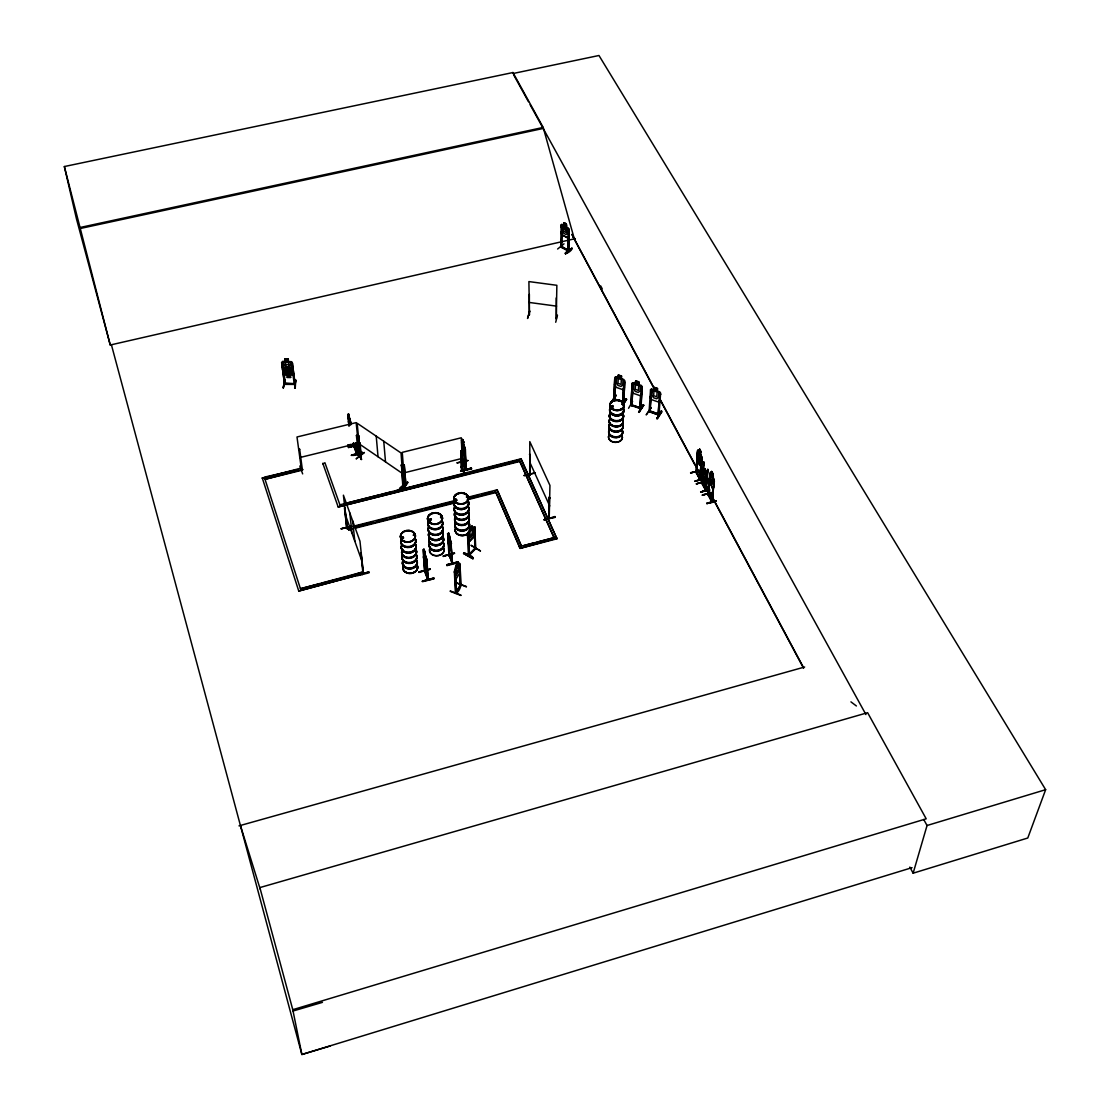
<?xml version="1.0" encoding="UTF-8"?>
<svg xmlns="http://www.w3.org/2000/svg" width="1110" height="1110" viewBox="0 0 1110 1110"><rect width="100%" height="100%" fill="white"/><g stroke="black" fill="none" stroke-linecap="round" stroke-linejoin="round"><path stroke-width="1.5" d="M534.923 472.693L524.197 475.746M534.951 473.124L524.017 475.427M654.206 388.292L571.9 234.321L574.314 238.844L543.192 127.442L512.945 72.538L64.352 166.542L76.465 218.85L110.251 345.016L575.355 238.608M554.903 516.511L555.111 517.385L543.969 519.799L554.931 516.608M455.863 591.796L455.835 593.448L455.072 572.455L454.947 573.37M529.775 473.72L529.817 475.441L529.789 441.6L549.95 485.431L549.214 518.328L549.075 497.322L549.811 497.974L549.075 497.322M549.464 497.224L549.062 518.273M556.207 297.952L556.374 318.861L555.888 318.043M556.263 318.875L556.859 285.298L528.901 281.579L529.456 314.893M564.019 243.825L557.608 249.028M557.47 315.087L555.721 322.247M556.221 537.129L519.286 546.717M562.062 224.525L561.119 224.941L562.021 224.428L561.188 224.886L560.689 246.975L561.16 246.059L568.778 251.068L569.097 230.464L568.375 230.075M561.951 231.782L561.466 247.433L562.035 226.634L561.091 226.426L561.813 226.815M467.393 499.139L495.837 491.938L520.007 548.395L556.97 538.78L521.103 458.791L339.771 504.856M563.769 222.888C567.807 221.972 565.92 230.589 566.433 224.248L563.838 222.819L563.811 225.58L562.492 225.719L562.423 230.492L563.686 233.239L566.1 234.571L567.432 233.239L566.35 224.289M563.922 222.957L563.727 225.441M571.872 248.127C572.635 252.47 556.29 257.839 571.928 248.196M568.695 250.985L567.668 250.804L568.154 230.256M568.098 250.652L568.251 236.929M561.951 224.484L568.972 229.146L568.556 251.249L567.779 250.097M615.994 376.845L614.801 377.372L613.816 399.433L614.718 378.829L615.786 378.898L614.676 399.711M613.761 399.322L614.829 399.392L613.858 398.31M614.621 399.656L615.467 385.725M611.457 402.708L616.036 395.215L611.319 402.611M622.1 404.442L623.112 404.068L621.933 403.901M622.155 403.971L623.085 403.957M618.312 377.65L618.437 375.083M621.364 378.801L621.655 376.11L618.325 374.972L618.256 377.733L616.563 378.01L616.341 382.77L617.895 385.364L620.976 386.446L622.738 384.976L622.974 380.231L621.531 378.677M622.987 401.404L622.696 402.541L623.501 388.514M612.262 406.981L611.263 406.621L611.874 405.913M611.305 406.746L611.915 406.066M623.862 381.687L622.654 402.472M614.787 399.156L622.724 401.626L623.556 402.819M623.654 402.777L624.805 380.73L623.681 379.412L615.939 376.748M623.542 402.75L622.641 402.43L623.709 402.5L624.777 382.006L623.695 381.937M628.565 408.272L632.575 401.362M632.159 383.269L630.91 405.414L632.159 383.269L633.31 382.825M632.686 391.705L631.867 405.649L630.785 404.526L631.895 405.122M633.075 384.879L631.715 405.636M635.794 381.077L635.6 383.713L633.879 383.991L633.602 388.75L635.156 391.358L638.264 392.427L640.054 390.984L640.331 386.225L638.722 384.795C641.275 381.382 633.449 379.051 635.544 383.519M639.041 382.104L638.888 384.671M643.148 404.664L643.689 405.289L638.625 412.226L643.217 404.734M640.789 394.508L639.846 408.535L641.205 387.681L642.121 388L640.956 408.535M640.997 391.095L641.205 387.681M651.251 407.495L646.2 414.89L651.181 407.786M658.161 414.141C664.058 416.319 645.978 408.494 649.086 411.768L650.557 389.638L651.695 389.083L659.534 391.788L660.603 393.19L658.938 415.126L649.086 411.366M651.473 391.233L649.794 412.018L650.238 411.241L658.119 413.988M650.044 412.018L651.015 398.06M657.411 388.528L657.175 391.164L658.799 392.607L658.466 397.352L656.648 398.809L653.512 397.727L651.986 395.104L652.305 390.359L654.04 390.082L654.262 387.445L657.356 388.611M657.356 391.039L657.536 388.486L654.165 387.321L653.984 389.874M661.38 411.019C647.782 434.135 670.828 395.104 656.898 418.637L661.907 411.602L657.467 418.817M659.506 394.314L660.589 394.383L659.506 394.314L658.105 414.876M659.16 400.89L658.188 414.557L659.09 414.835M403.846 485.556L401.501 464.812L402.763 485.458C404.22 483.585 402.944 486.277 403.721 484.834M402.944 485.042L402.958 484.293L403.485 485.902M698.176 471.167L690.628 472.666M701.409 464.743C698.565 469.294 695.29 452.464 697.913 449.98L695.762 471.972L700.021 479.839L702.158 457.861L700.743 454.392L700.854 461.288L699.938 461.982L698.093 456.168L699.675 449.162L700.993 451.839L700.688 454.379M698.135 452.2L697.746 451.479L696.553 472.471M696.164 472.596L696.164 470.959M696.567 472.583L697.677 460.608M703.92 481.906L696.331 483.863L703.893 481.74M699.466 451.881L699.716 449.328M701.978 458.541L699.98 479.756L702.2 457.903L698.343 449.938L699.314 451.742M701.811 482.572L702.047 481.768L702.311 483.349L703.92 462.148L701.464 482.545M702.255 476.01L702.921 469.336M703.92 462.148L701.798 483.28M704.697 468.628L704.448 471.153L703.435 469.28M711.524 492.771L702.408 494.866M705.752 489.677L701.992 482.919L705.766 489.912M712.107 500.596C712.634 504.37 707.042 490.231 707.972 493.992M709.928 475.302L708.457 494.671M708.527 494.019L707.583 494.158L711.899 502.108M703.532 470.682L704.323 471.181L704.656 468.448L706.099 471.126L706.307 475.857L705.821 480.533L704.905 481.199L703.06 475.371M705.877 489.94L707.833 469.391L706.126 490.495L701.575 481.893M702.089 475.968L702.283 479.27L705.752 485.5L707.028 477.189L703.435 469.155M701.492 482.725L705.752 490.592L707.833 469.391M716.005 500.749L706.765 503.538L714.646 501.914M709.789 481.129L708.041 494.88L709.734 473.706M361.347 455.71L360.625 455.225M708.457 494.741L708.513 493.853M711.732 471.459L710.081 478.424L711.94 484.321L712.884 483.655L713.397 478.937L713.203 474.164L711.621 471.486L713.203 474.164M695.734 471.792L696.372 471.098L700.341 479.659L700.188 478.257M707.681 493.326L712.315 502.095L714.049 480.921L712.023 501.318M466.394 497.016L467.365 496.781M466.616 496.989L467.282 497.183L466.616 496.794M456.848 500.097L455.031 500.665L455.377 499.264M456.446 500.263L456.363 499.472M455.53 515.762L455.572 516.636M441.017 516.747L441.53 517.524M441.392 516.927L440.642 517.746M440.601 517.302L441.294 517.066L440.587 517.107M429.986 519.438L430.18 520.548L428.918 520.715M430.791 520.354L430.333 519.577M454.753 578.476L455.488 579.975L459.582 573.384L459.665 563.505M459.693 573.426L460.137 570.096M428.932 519.646L429.057 520.493M292.79 375L293.817 374.028L292.79 375L284.521 374.916L283.161 373.931L284.521 374.916M295.246 388.125L295.704 380.008L294.733 388.056M413.322 534.964L414.266 534.784L413.364 535.298M414.363 535.242L413.752 534.534M288.628 361.499L292.305 362.526L295.191 384.421C293.47 385.42 293.873 382.548 295.135 383.408M294.122 383.755L293.997 384.407M295.704 380.008L294.677 388.153M286.824 374.944L285.048 373.917L284.41 369.214L285.922 367.216L285.284 362.484L288.614 362.512L289.252 367.257L285.922 367.216L289.252 367.243L291.292 369.283L291.916 373.987L290.251 374.805L290.709 377.483L287.157 377.456L286.935 374.778M282.523 369.214L283.966 371.739L292.305 371.836L293.096 369.241M293.207 369.339L292.305 371.836M284.604 383.214L295.024 383.741M284.451 384.337L285.672 384.032M295.121 384.476L292.207 362.471L290.945 361.527M291.458 363.705L292.443 363.719L291.458 363.705L294.275 384.102M401.917 537.185L402.181 538.447M403.041 538.308L402.847 537.185L403.693 537.878M283.966 371.739L292.318 371.739M284.424 380.3L283.286 388.028L284.465 380.244M284.937 379.884L283.3 387.987M284.326 383.56L285.353 383.255M401.459 537.684L401.959 538.738M401.709 537.559L402.153 538.183M295.08 384.421L284.535 384.365L281.787 363.608L282.772 363.622L285.52 384.31M282.606 361.513L285.187 361.541L284.701 358.905L288.281 358.946L288.503 361.666L290.404 362.54L291.028 367.271L289.516 369.283L290.14 373.973L286.824 373.931L286.186 369.228L284.146 367.202L283.494 362.457L285.173 361.638M282.772 363.622L281.746 363.872M426.476 566.322L426.698 564.893M450.271 591.352L460.9 595.487M450.299 590.95L460.927 595.071M529.401 474.553L530.178 475.233M529.442 474.636L529.914 473.873M451.27 548.77L451.048 550.366L451.312 548.881M464.812 456.307L465.09 454.753C464.702 461.649 460.22 439.491 462.301 450.299M474.719 533.424L474.095 536.56L468.67 542.263L474.164 536.588L474.9 533.424M462.842 470.959L461.899 440.143L464.993 448.038L465.825 469.918L464.702 448.773L465.395 449.397L466.2 469.821L462.37 461.247M463.189 462.579L462.357 462.024L465.742 469.821M452.2 562.77L452.131 563.658L451.076 542.068M448.815 535.714L447.677 533.577L448.981 555.999L448.69 540.764M423.382 549.755L426.434 558.274L427.822 579.836L427.974 578.185M425.172 571.386L428.169 579.004L427.877 578.13M424.436 571.026L425.199 571.9L424.187 556.776M424.395 570.512L424.631 571.123M469.544 554.389L469.572 555.111L468.392 534.756L468.781 555.805L469.433 554.445M362.956 572.066L362.984 573.87L363.22 572.94M362.901 573.759L363.137 572.219M463.536 553.432C463.508 552.072 475.024 556.443 472.915 558.802L463.536 553.446L472.943 558.718M463.897 552.641L473.248 558.344M347.347 528.485L346.473 527.222L347.347 528.679L344.808 507.659L346.57 528.041L346.958 528.776L344.405 507.769M356.754 452.547L356.587 453.366M355.616 443.847L356.574 454.059L356.962 453.088M354.298 446.151L353.563 445.596L354.451 446.955M529.817 311.008L527.541 318.473L529.567 311.369M529.373 294.344L529.303 315.198L528.873 314.088M512.945 72.538L512.945 73.537L598.97 55.5L1045.648 789.682L1027.777 838.008L913.128 873.195L927.044 825.507L923.742 819.513M359.46 454.795C356.407 454.809 360.264 457.334 359.432 455.142M457.944 565.503L457.778 562.77L455.974 565.573C450.188 585.081 461.843 555.402 458.014 565.323M299.686 449.3L298.687 449.536L299.686 449.3L302.406 469.974C299.866 469.35 303.266 470.82 302.364 469.169M456.002 593.295C460.539 591.089 461.455 582.459 460.622 585.4M460.817 585.761L460.886 584.831M459.096 563.505L460.331 585.567M461.163 584.443L455.461 593.309L454.379 571.692M455.516 593.115L456.377 592.587M455.461 592.462L460.262 585.247M282.217 367.243L283.106 364.649L291.5 364.732L292.915 367.354M282.342 367.257L283.203 364.732M456.154 568.056L455.28 570.29L456.432 592.726M299.839 465.992L302.655 473.901M612.664 405.58A7.062 5.106 2.5 0 0 611.319 406.454L611.374 406.232M612.984 407.051L612.623 406.135A7.173 5.175 2.5 0 0 611.208 407.037L611.527 407.412M472.222 528.402C471.625 521.534 469.572 532.536 467.504 533.91L467.768 540.625L468.767 542.332M402.93 480.977L406.232 488.997L405.663 489.579L403.013 480.921L406.177 489.024M402.93 481.296L405.58 488.053M568.75 235.93L567.834 238.081L568.778 236.055M700.674 466.339L701.478 464.604M705.613 485.389L706.501 483.946M455.086 499.5L455.794 499.5A7.479 5.647 -2.4 0 0 455.766 507.228A7.479 5.647 -2.4 0 0 465.825 507.742A7.479 5.647 -2.4 0 0 467.601 500.18M440.837 516.747L440.878 517.538M712.675 488.705C707.833 477.231 706.321 473.11 712.675 488.705L713.522 486.999M712.8 488.664L713.563 487.096M428.71 519.73L428.682 520.659A7.437 5.675 -3.4 0 1 429.861 519.341L430.208 519.383M356.463 458.735L364.358 452.464L356.144 458.818M401.889 537.698L402.541 538.503L403.332 537.809M401.792 537.406L401.834 538.128M460.941 450.91L461.927 450.66L460.817 450.632L461.691 471.306L461.496 470.265L462.579 469.988M462.634 471.07L461.302 437.784L402.264 452.353L404.845 485.556L405.913 485.209L404.304 464.951L403.194 464.923L404.97 485.542M469.918 530.594L468.767 532.647L468.947 537.323L470.196 538.1L472.374 535.852L473.484 532.647L473.318 527.958L472.111 528.332M404.706 485.209L405.802 484.931M404.539 484.501L405.747 484.196L404.706 484.82M262.279 478.313L300.935 468.156L301.476 469.71L264.929 479.34L301.559 470.335L296.994 436.979L356.157 422.632L359.501 455.877L358.53 455.697M359.501 455.877L358.488 456.141L359.557 455.128M623.057 389.652L624.333 387.515M624.444 387.556L623.14 389.763L615.384 387.071L614.538 384.115M474.816 548.992L474.567 526.653L474.789 548.271L475.496 547.535M475.718 547.896L468.448 555.624L467.587 533.868L468.309 532.162M468.975 555.68L475.788 548.562L474.761 528.193L474.733 549.075M469.142 554.154L468.42 554.889L469.572 555.111M640.331 395.646L641.705 393.634M302.461 469.905C301.282 471.139 300.616 468.337 302.406 468.822M658.771 402.139L650.918 399.42L650.113 396.464L651.015 399.364M660.103 400.016L658.702 402.028M639.679 408.383L640.9 408.425L630.952 404.997L641.011 407.8M650.557 390.914L651.32 391.483M639.873 408.494L640.04 407.425M638.625 412.226L643.675 405.247M639.18 412.379L643.647 405.219M650.515 389.707L651.736 389.194M466.38 586.926L455.738 582.459M640.401 395.757L632.603 393.051L631.715 390.179M633.269 382.728L641.053 385.42L642.177 386.724L640.692 408.744L639.915 407.758M642.121 388L641.039 387.931M623.321 402.958L626.026 398.698L626.553 399.309L622.918 404.997M626.082 398.754L623.265 403.374L626.553 399.295M622.876 404.928L626.512 399.239M632.603 393.051L631.881 390.123M632.159 384.56L632.922 385.114M460.275 585.775L459.942 564.893L461.191 585.053M460.317 565.032L459.457 565.656M456.265 568.112L456.154 565.601L457.889 562.825M615.953 395.507L610.944 402.486M611.402 402.306L615.967 395.229M475.788 548.562L475.829 547.716M706.293 489.801L706.182 490.384M548.867 516.844L549.214 518.328C548.687 515.401 549.95 519.078 548.826 516.969M451.812 562.881L451.701 562.27M427.406 578.255L427.766 579.115M449.536 555.888L447.732 535.048M424.45 571.234L425.144 570.984M465.465 469.211L466.228 468.989L463.134 462.246M463.078 461.954L465.798 469.183M461.621 441.711L462.773 462.87L462.648 450.813M363.303 572.913L363.428 573.717L359.973 541.222L343.406 495.171L347.139 527.902M363.386 573.634L360.972 552.849L362.956 573.773M346.625 528.027L347.333 527.833L346.57 527.208M347.277 527.819L347.347 528.554M612.692 406.87L611.665 407.12M353.632 445.637L356.629 454.018M284.465 384.032L295.094 384.115M456.488 499.861L454.795 500.194M456.751 500.291L456.03 500.541M428.64 519.785L429.417 519.341M430.5 520.756L430.167 519.355M480.38 551.018L470.987 545.274L480.477 550.865M469.211 554.279L474.719 548.548M468.337 532.217L474.664 526.709M475.094 528.374L474.123 528.86M455.808 582.736L466.408 586.496M282.675 361.513L281.579 362.415L284.646 384.337M711.524 500.541L711.968 501.234M707.556 493.964L710.483 472.291M407.634 482.156C389.305 494.38 407.606 487.096 407.675 482.212M399.808 489.01L407.689 482.489L399.85 488.941M568.57 250.499L561.799 246.711M565.462 253.774L571.928 248.474L565.573 253.774M402.264 465.326L401.223 465.048M561.577 246.892L561.133 246.087M448.704 555.069L448.967 555.874M360.611 455.905C362.554 456.571 359.376 455.114 360.986 456.682L358.419 435.841L359.154 436.327M561.008 231.782L561.743 234.765L567.904 238.026L561.91 234.64L561.16 231.754M568.001 227.786L568.972 229.146M475.427 547.605L475.052 548.742M475.302 549.159L475.524 548.257M302.42 469.197L301.531 469.391M402 537.573L403.027 537.531M430.069 520.437L430.139 519.508M403.305 538.405L401.431 537.906M430.444 520.632L428.738 520.548M349.248 417.18L347.707 414.71L349.026 426.351M348.956 419.858L350.718 423.937M301.407 469.031L301.49 469.724M414.113 535.492L414.224 534.576M612.581 407.231L611.332 407.176M659.049 415.154L649.114 411.727M640.803 408.785L630.938 405.372M613.955 398.337L614.968 398.698M613.927 399.087L623.737 401.764M912.045 867.645L301.878 1054.5L111.375 344.655L110.223 344.919L64.352 166.542M927.044 825.507L1045.648 789.682M330.156 1046.022L301.878 1054.5L292.776 1009.698L926.198 818.819L867.618 712.689L259.865 887.584L260.156 888.985L240.412 825.465M293.04 1011.016L322.441 1002.358M238.997 825.868L804.653 666.999M560.911 246.753L568.778 250.236L568.112 249.903M357.462 574.966L368.867 571.997M357.517 575.382L368.839 571.9M369.061 572.802L357.642 575.715M543.969 519.799L554.958 516.996M706.834 503.177L716.019 500.818M715.992 501.11L706.834 503.607M433.705 577.977L422.313 581.265L433.899 578.782L422.494 581.709M350.76 526.348L341.048 528.776L349.705 527.042M350.774 526.598L341.159 528.804M362.276 573.995L298.756 591.047L362.276 573.995L361.666 572.288L300.435 588.73L318.667 584.027M427.627 579.684L426.434 558.274M426.587 558.802L427.96 578.92M423.895 559.676C421.939 548.742 426.379 571.345 426.739 565.004M448.717 555.264L449.134 554.265L452.061 563.713L450.951 542.11L448.648 533.022L450.382 540.681L450.133 545.898L448.398 539.821M454.476 553.127L443.084 555.999L454.489 553.432M454.503 553.155L443.279 556.485M708.319 489.635L700.66 492.007L710.012 490.01M708.305 489.982L700.66 492.007L708.333 490.093M702.366 495.157L711.593 492.521L702.408 495.31M451.937 562.881L451.742 562.187M430.125 569.014L418.775 571.969L430.264 569.361M446.692 564.754L458 561.882L446.706 564.768L446.914 565.656L458.194 562.701M430.278 569.097L418.956 572.455M524.1 545.468L533.73 542.97M536.949 542.138L554.611 537.545M520.007 548.395L556.97 538.156M699.466 470.321L690.628 473.096M690.6 472.957L698.162 471.001M708.236 470.127L707.458 469.488M705.849 473.651L707.195 477.217M447.885 540.32L451.173 550.324L448.385 543.65L447.677 533.577M711.343 474.025L710.358 472.194L714.299 480.311L711.829 502.164M424.825 570.928L423.964 549.089L425.713 556.804L425.574 561.993L423.84 555.846M450.993 542.166L447.552 533.619M699.577 479.131L700.507 478.979L699.508 478.979L701.603 458.638L702.38 459.276M451.548 543.47L450.827 542.79L452.519 563.561L449.092 554.972M702.533 478.812L694.902 481.157L702.699 479.575M423.548 550.962L424.811 572.011M702.519 479.159L694.971 481.227M712.814 476.731L714.132 480.283M425.088 551.989L423.84 549.117M703.962 481.49L696.331 483.863M425.255 554.487L424.769 551.934M714.451 481.671L713.674 481.019M321.969 583.166L348.484 576.326M351.787 575.466L361.666 572.288M425.976 556.374L426.309 558.316M404.748 484.404L405.913 485.209L404.193 464.66M460.636 470.876L471.375 468.073L471.583 468.933L460.636 471.25L471.389 468.101M529.678 475.288L529.803 454.198L530.192 475.344M530.136 454.92L529.428 454.295M697.149 456.807L697.385 460.109L700.785 466.311M704.323 462.884L703.546 462.246M465.395 449.397L464.702 448.773M403.318 465.201L404.304 464.951M457.029 462.842L467.948 460.581M467.907 460.442L457.181 462.87M353.036 526.32L455.031 500.513M468.406 497.127L497.266 489.815L521.45 546.162L497.946 491.994M354.77 526.529L373.154 521.866M376.498 521.02L386.53 518.481M389.874 517.635L394.882 516.372M398.226 515.526L408.258 512.986M411.602 512.14L421.633 509.601M424.963 508.755L453.379 501.553M468.42 497.752L478.452 495.213M481.796 494.366L491.827 491.827M351.953 528.388L348.665 529.858L352.009 529.012M355.297 527.541L454.018 502.525M355.353 528.166L454.046 503.163M467.421 499.764L495.851 492.562M700.993 451.839L699.675 449.162M361.166 459.471L358.086 451.756M358.044 451.34L361.693 459.443M462.579 439.38L463.716 441.988L462.579 439.38L462.26 446.387L463.966 452.145L463.716 441.988M463.702 444.555L464.993 448.038L465.798 469.835M347.791 445.152L350.857 444.388M347.818 445.429L350.899 444.666M355.519 443.625L347.818 445.485L357.184 443.598M347.971 445.859L357.17 443.528M348.443 447.427L359.21 444.749M348.484 447.594L359.182 444.472L348.429 447.15M362.207 452.297L351.44 455.072C350.843 456.043 363.761 454.767 362.235 452.367M351.454 455.405L362.262 452.644L351.468 455.35M346.473 503.177L378.302 495.199M381.646 494.366L391.705 491.841M395.049 491.008L405.108 488.483M408.452 487.651L467.102 472.957M470.446 472.111L517.357 460.359M521.103 458.791L519.036 459.942L554.07 537.684L519.73 460.858L338.175 507.006L519.73 461.483M356.421 435.467L357.517 435.495L356.421 435.467L358.447 455.808M403.79 472.929L462.121 458.416M350.76 422.286L348.443 413.752L350.122 424.45L349.206 422.077M348.041 414.571L350.316 420.537M299.755 457.556L358.197 443.265M322.871 463.897L324.911 462.745L340.271 505.841M297.688 469.599L264.319 477.161L301.004 590.464M461.496 440.365L462.717 442.085M350.122 420.995L349.4 418.872L350.607 423.964M80.711 227.356L543.192 127.442M80.933 228.355L543.192 128.455M429.848 520.437L429.154 520.326M405.663 484.876L404.956 485.5M456.071 499.167L455.197 499.292L455.475 500.249M455.919 500.249A7.368 5.578 -2.4 0 0 455.863 507.797A7.368 5.578 -2.4 0 0 465.784 508.297A7.354 5.564 -2.4 0 0 467.532 500.846A7.368 5.578 -2.4 0 1 465.784 508.297A7.354 5.564 -2.4 0 1 455.877 507.783A7.354 5.564 -2.4 0 1 455.933 500.249L455.433 500.305M359.349 454.836L359.376 455.544M302.53 469.308L302.6 469.835M611.749 406.246L612.651 406.69M285.45 383.63L284.479 383.588M403.041 485.112L402.125 472.971M403.457 485.847L401.043 452.977L357.17 423.243L360.348 456.127L361.152 456.668M359.335 442.155L361.166 455.988M469.114 554.875L468.392 534.756M287.282 377.289L290.584 377.317M284.826 359.085L288.17 359.113M282.661 361.61L290.889 361.693M285.589 383.519L294.872 383.713M459.11 563.38L459.845 563.436M464.604 474.733L461.08 466.422L465.048 474.622M361.194 459.512L358.114 451.34M455.988 499.333L455.78 499.333A7.368 5.578 -2.4 0 0 455.821 506.84A7.368 5.578 -2.4 0 0 465.756 507.339A7.368 5.578 -2.4 0 0 467.504 499.888M403.083 537.129L402.708 537.24A7.604 5.841 -4.5 0 0 401.626 538.544M354.048 446.206L357.045 454.004L355.991 443.75M528.915 302.406L556.568 306.138M452.131 561.951L452.561 563.644L452.561 562.714M474.594 526.82L472.291 528.235L472.208 525.71M622.932 402.181L623.806 402.541M360.681 455.891L361.388 456.363M356.518 453.269L355.713 443.043M449.092 554.334L452.145 562.159M362.831 573.038L362.554 572.177M427.725 579.725L424.478 571.123M618.381 375.166L621.489 376.235M635.752 381.146L638.874 382.228M614.718 378.829L615.634 379.134M632.048 404.886L639.846 407.717M613.719 399.392L613.691 398.546L614.843 398.615M561.091 226.162L568.875 230.422M561.063 227.37L568.861 231.615M568.473 251.207L560.827 247.058M467.768 540.625L468.822 542.179M463.869 552.988L473.304 558.399M455.502 574.938L456.501 575.521L458.985 569.541L457.722 562.95M403.513 485.833L402.694 485.389M359.21 443.875L402.583 473.568M850.94 701.867L856.393 705.974M430.278 519.882L429.834 519.646A7.548 5.758 -3.4 0 0 428.654 520.867M349.109 425.352L348.443 413.752M349.817 421.55L349.747 424.187M456.404 591.783L456.432 592.504M699.952 478.951L696.261 472.152L699.966 478.327M705.696 490.648L705.96 489.08M641.053 385.42L642.121 386.807M659.423 391.941L660.492 393.176M449.231 555.139L448.648 533.022M513.763 75.022L528.471 101.731M530.108 104.701L865.939 714.562M699.799 450.23L700.577 452.672L699.716 451.076M704.586 468.656L705.932 471.153M704.781 469.53L705.558 471.972L704.697 470.363M600.649 285.867L602.286 288.919M659.923 398.962L803.404 667.36M573.121 237.041L654.026 388.431M659.756 399.142L694.902 464.896M696.539 467.948L701.437 477.133M702.436 479.215L705.724 485.361M706.335 486.305L803.598 668.275M909.853 867.076L913.128 873.195M708.471 494.255L711.871 500.652M454.698 578.324L455.53 579.822M529.803 462.232L549.727 505.98M521.117 459.429L556.97 538.78M462.745 441.281L463.425 442.848L463.397 442.002M462.204 450.313L464.84 456.46M520.007 547.771L495.171 490.981L497.266 489.815M463.12 461.927L462.801 461.163L462.898 462.037M464.535 473.332L461.136 466.45M457.972 561.827L458.194 562.714M424.145 551.032L424.825 552.78M433.885 578.74L433.677 577.88M424.866 571.026L428.21 579.725L426.892 559.606M348.72 417.346L349.636 419.719M358.544 442.474L358.724 443.223M347.957 416.167L349.47 424.908M350.427 422.244L349.761 419.858M349.914 422.397L350.802 424.783M360.972 552.849L361.263 553.64L360.57 552.946M345.682 515.637L362.082 561.563M348.665 529.858L348.082 528.221M322.802 463.272L338.175 507.006M361.735 572.899L362.346 574.619M301.559 470.335L300.935 468.156M262.182 477.688L298.756 591.047M614.635 384.143L615.467 387.015M458.028 562.243L446.733 565.129M259.865 887.584L292.776 1009.698M348.72 420.801L349.414 424.089M350.011 424.589L349.4 421.495L350.191 424.741M285.561 383.297L285.631 384.31M352.633 520.812L354.825 541.208M349.789 512.903L352.009 533.327M350.482 421.398L350.621 423.964M348.346 416.083L349.359 424.936M355.339 443.14L356.282 453.421M354.007 443.598L354.381 447.066M353.743 442.89L354.007 447.163L353.368 442.987M360.07 442.654L361.236 456.723M358.696 435.619L359.016 438.894M376.221 436.161L378.038 456.765M383.755 441.267L385.503 461.871M401.501 464.812L401.751 468.073M423.063 549.603L424.617 571.858M455.072 572.455L456.057 593.309M457.778 562.77L457.889 565.281M460.817 450.632L461.649 471.278M469.821 528.082L469.932 530.649M623.445 408.785A7.173 5.175 2.5 0 1 616.466 415.639A7.173 5.175 2.5 0 1 610.209 408.161M623.459 408.48A7.187 5.175 2.5 0 1 616.48 415.334A7.187 5.175 2.5 0 1 610.222 407.856M611.221 406.732A7.187 5.175 2.5 0 1 612.595 405.844M611.305 406.454A7.09 5.106 2.5 0 1 612.664 405.566M623.459 416.181A7.062 5.106 2.6 0 1 615.259 421.536A7.062 5.106 2.6 0 1 610.028 414.252M621.933 418.484A7.048 5.12 2.6 0 1 621.225 425.033A7.048 5.12 2.6 0 1 612.193 425.463A7.048 5.12 2.6 0 1 609.792 419.067M622.807 419.441A7.048 5.12 2.6 0 1 615.953 426.212A7.048 5.12 2.6 0 1 609.806 418.831M623.154 414.516A7.159 5.175 2.6 0 1 616.189 421.356A7.159 5.175 2.6 0 1 609.945 413.891M623.168 414.224A7.159 5.175 2.6 0 1 616.203 421.065A7.159 5.175 2.6 0 1 609.959 413.586M623.085 413.905A7.062 5.106 2.6 0 1 616.23 420.662A7.062 5.106 2.6 0 1 610.07 413.295M621.919 418.678A7.048 5.12 2.6 0 1 621.212 425.227A7.048 5.12 2.6 0 1 612.193 425.657A7.048 5.12 2.6 0 1 609.792 419.261M622.197 430.999A6.993 5.106 2.6 0 1 616.314 437.742A6.993 5.106 2.6 0 1 608.766 431.637M609.307 430.375A6.993 5.106 2.6 0 1 610.278 429.265M622.308 430.652A7.09 5.175 2.6 0 1 616.341 437.493A7.09 5.175 2.6 0 1 608.682 431.29M609.237 430.014A7.09 5.175 2.6 0 1 610.222 428.904M622.321 430.361A7.09 5.175 2.6 0 1 616.355 437.201A7.09 5.175 2.6 0 1 608.696 431.013M609.237 429.737A7.09 5.175 2.6 0 1 610.222 428.613M622.252 430.056A6.993 5.106 2.6 0 1 619.241 436.188A6.993 5.106 2.6 0 1 610.375 434.898A6.993 5.106 2.6 0 1 610.32 428.335M621.961 435.675A6.993 5.106 2.7 0 1 615.176 442.432A6.993 5.106 2.7 0 1 609.085 435.051M621.975 435.495A6.993 5.106 2.7 0 1 615.176 442.252A6.993 5.106 2.7 0 1 609.099 434.87M622.488 425.366A7.021 5.106 2.6 0 1 615.675 432.123A7.021 5.106 2.6 0 1 609.556 424.755M621.725 423.812A7.118 5.175 2.6 0 1 621.003 430.43A7.118 5.175 2.6 0 1 611.901 430.874A7.118 5.175 2.6 0 1 609.487 424.395M621.739 423.521A7.118 5.175 2.6 0 1 621.031 430.139A7.118 5.175 2.6 0 1 611.915 430.583A7.118 5.175 2.6 0 1 609.501 424.103M622.543 424.422A7.021 5.106 2.6 0 1 615.717 431.179A7.021 5.106 2.6 0 1 609.598 423.798M623.098 422.799A7.021 5.092 2.6 0 1 614.121 426.642A7.021 5.092 2.6 0 1 609.806 419.538M621.891 418.969A7.021 5.092 2.6 0 1 623.168 421.467M415.806 541.402A7.493 5.758 -4.5 0 1 407.509 547.549A7.493 5.758 -4.5 0 1 401.057 540.625M401.764 539.21A7.493 5.758 -4.5 0 1 402.93 537.962M414.724 538.572A7.493 5.758 -4.5 0 1 415.515 539.932M414.654 537.629A7.506 5.758 -4.5 0 1 409.382 546.509A7.506 5.758 -4.5 0 1 400.974 539.682M401.695 538.253A7.506 5.758 -4.5 0 1 402.847 537.004M414.779 538.197A7.604 5.841 -4.5 0 1 409.451 547.202A7.604 5.841 -4.5 0 1 400.932 540.279M401.654 538.836A7.604 5.841 -4.5 0 1 402.833 537.573M414.765 537.92A7.604 5.841 -4.5 0 1 409.423 546.911A7.604 5.841 -4.5 0 1 400.904 539.987M415.445 548.687A7.465 5.758 -4.6 0 1 414.002 556.082A7.465 5.758 -4.6 0 1 404.401 556.54A7.465 5.758 -4.6 0 1 402.555 549.325A7.437 5.744 -4.6 0 0 404.415 556.401A7.437 5.744 -4.6 0 0 413.974 555.943A7.437 5.744 -4.6 0 0 415.417 548.59M415.903 545.551A7.479 5.758 -4.5 0 1 409.867 553.071A7.479 5.758 -4.5 0 1 401.279 547.757M415.986 545.204A7.576 5.841 -4.5 0 1 408.882 552.919A7.576 5.841 -4.5 0 1 401.376 545.912M415.959 544.913A7.576 5.841 -4.5 0 1 408.855 552.641A7.576 5.841 -4.5 0 1 401.348 545.62M415.834 544.621A7.479 5.758 -4.5 0 1 409.798 552.128A7.479 5.758 -4.5 0 1 401.21 546.814M415.459 548.881A7.465 5.758 -4.6 0 1 414.016 556.277A7.465 5.758 -4.6 0 1 404.415 556.734A7.465 5.758 -4.6 0 1 402.569 549.519M417.013 561.396A7.395 5.744 -4.6 0 1 409.118 568.986A7.395 5.744 -4.6 0 1 403.457 560.661M416.527 564.338A7.368 5.73 -4.6 0 1 415.098 571.678A7.354 5.716 -4.6 0 1 405.649 572.122A7.354 5.716 -4.6 0 1 403.818 564.948A7.368 5.73 -4.6 0 0 405.636 572.136A7.368 5.73 -4.6 0 0 415.098 571.678A7.354 5.716 -4.6 0 0 416.514 564.338A7.395 5.744 -4.6 0 1 415.126 571.817A7.395 5.744 -4.6 0 1 405.636 572.274A7.395 5.744 -4.6 0 1 403.79 565.059M415.473 549.408A7.437 5.744 -4.6 0 1 414.03 556.762A7.437 5.744 -4.6 0 1 404.484 557.234A7.437 5.744 -4.6 0 1 402.639 550.033M415.778 553.599A7.437 5.744 -4.6 0 1 410.575 562.451A7.437 5.744 -4.6 0 1 402.236 555.638M417.096 561.049A7.506 5.827 -4.6 0 1 410.062 568.736A7.506 5.827 -4.6 0 1 402.625 561.743M417.069 560.758A7.506 5.827 -4.6 0 1 410.048 568.459A7.506 5.827 -4.6 0 1 402.611 561.466M416.958 560.467A7.409 5.744 -4.6 0 1 410.02 568.056A7.409 5.744 -4.6 0 1 402.68 561.16M415.848 554.528A7.423 5.744 -4.6 0 1 410.644 563.367A7.423 5.744 -4.6 0 1 402.319 556.568M415.917 554.154A7.534 5.827 -4.6 0 1 410.631 563.131A7.534 5.827 -4.6 0 1 402.195 556.235M415.889 553.876A7.534 5.827 -4.6 0 1 410.603 562.839A7.534 5.827 -4.6 0 1 402.167 555.943M416.541 564.657A7.354 5.716 -4.6 0 1 411.38 573.454A7.354 5.716 -4.6 0 1 403.152 566.683M442.515 521.88A7.548 5.758 -3.4 0 1 435.536 529.484A7.548 5.758 -3.4 0 1 427.974 522.574M428.668 521.159A7.548 5.758 -3.4 0 1 431.346 518.925M442.432 522.227A7.437 5.675 -3.4 0 1 436.507 529.637A7.437 5.675 -3.4 0 1 427.891 524.406M428.779 521.52A7.437 5.675 -3.4 0 1 431.415 519.327M442.377 521.284A7.437 5.675 -3.4 0 1 436.452 528.693A7.437 5.675 -3.4 0 1 427.836 523.462M442.723 527.874A7.409 5.675 -3.4 0 1 434.898 535.367A7.409 5.675 -3.4 0 1 429.126 527.167M442.488 521.589A7.548 5.758 -3.4 0 1 435.508 529.192A7.548 5.758 -3.4 0 1 427.947 522.283M442.182 531.052A7.409 5.675 -3.4 0 1 437.09 539.779A7.409 5.675 -3.4 0 1 428.71 533.064M442.002 526.182A7.52 5.744 -3.4 0 1 440.628 533.549A7.52 5.744 -3.4 0 1 430.971 534.007A7.52 5.744 -3.4 0 1 429.015 526.806M441.988 525.89A7.52 5.744 -3.4 0 1 440.614 533.258A7.52 5.744 -3.4 0 1 430.958 533.716A7.52 5.744 -3.4 0 1 429.001 526.515M442.682 526.931A7.409 5.675 -3.4 0 1 434.842 534.423A7.409 5.675 -3.4 0 1 429.07 526.223M442.196 531.246A7.409 5.675 -3.4 0 1 437.104 539.987A7.409 5.675 -3.4 0 1 428.724 533.272M442.127 530.955A7.34 5.633 -3.4 0 1 437.076 539.613A7.34 5.633 -3.4 0 1 428.751 532.953M443.57 543.761A7.34 5.661 -3.5 0 1 435.828 551.226A7.34 5.661 -3.5 0 1 430.111 543.054M443.833 548.368A7.326 5.661 -3.5 0 1 436.091 555.846A7.326 5.661 -3.5 0 1 430.375 547.66M443.82 548.173A7.34 5.661 -3.5 0 1 436.091 555.652A7.34 5.661 -3.5 0 1 430.361 547.466M443.653 543.414A7.437 5.73 -3.5 0 1 435.8 550.99A7.437 5.73 -3.5 0 1 430 542.693M443.639 543.123A7.451 5.73 -3.5 0 1 435.786 550.713A7.451 5.73 -3.5 0 1 429.972 542.415M443.528 542.832A7.34 5.661 -3.5 0 1 435.772 550.31A7.34 5.661 -3.5 0 1 430.042 542.124M443.542 538.738A7.368 5.661 -3.5 0 1 435.453 544.774A7.368 5.661 -3.5 0 1 429.029 537.975M442.432 535.963A7.368 5.661 -3.5 0 1 443.237 537.295M442.557 536.532A7.465 5.744 -3.5 0 1 437.423 545.371A7.465 5.744 -3.5 0 1 428.96 538.572M442.543 536.241A7.465 5.744 -3.5 0 1 437.409 545.079A7.465 5.744 -3.5 0 1 428.946 538.281M442.196 531.773A7.368 5.661 -3.4 0 1 437.132 540.473A7.368 5.661 -3.4 0 1 428.779 533.785A7.34 5.633 -3.4 0 0 437.118 540.445A7.34 5.633 -3.4 0 0 442.168 531.787M442.21 531.454A7.409 5.675 -3.4 0 1 437.118 540.195A7.409 5.675 -3.4 0 1 428.738 533.48M467.615 500.471A7.465 5.647 -2.4 0 1 465.839 508.033A7.465 5.647 -2.4 0 1 455.78 507.52A7.465 5.647 -2.4 0 1 455.835 499.861M467.754 506.507A7.34 5.578 -2.4 0 1 462.801 515.068A7.34 5.578 -2.4 0 1 454.406 508.491M469.044 513.625A7.312 5.55 -2.4 0 1 461.08 519.549A7.34 5.578 -2.4 0 1 454.6 513M454.614 512.889A7.312 5.55 -2.4 0 0 461.08 519.549A7.34 5.578 -2.4 0 0 469.072 513.75M468.711 512.21A7.312 5.55 -2.4 0 0 467.907 510.905A7.34 5.578 -2.4 0 1 468.739 512.321M467.823 506.132A7.451 5.647 -2.4 0 1 462.801 514.818A7.451 5.647 -2.4 0 1 454.281 508.144M467.81 505.841A7.451 5.647 -2.4 0 1 462.801 514.527A7.451 5.647 -2.4 0 1 454.267 507.853M467.712 505.563A7.354 5.578 -2.4 0 1 462.759 514.124A7.354 5.578 -2.4 0 1 454.351 507.548M469.155 523.74A7.271 5.564 -2.4 0 1 461.566 531.079A7.271 5.564 -2.4 0 1 455.794 523.046M469.461 530.927A7.243 5.55 -2.4 0 1 460.803 535.284A7.243 5.55 -2.4 0 1 455.336 528.735M469.239 523.393A7.381 5.633 -2.4 0 1 461.538 530.83A7.381 5.633 -2.4 0 1 455.683 522.685M469.225 523.115A7.381 5.633 -2.4 0 1 461.524 530.552A7.381 5.633 -2.4 0 1 455.669 522.408M469.114 522.81A7.271 5.564 -2.4 0 1 461.524 530.15A7.271 5.564 -2.4 0 1 455.752 522.116M468.947 518.19A7.298 5.564 -2.4 0 1 461.33 525.529A7.298 5.564 -2.4 0 1 455.53 517.496M469.031 517.843A7.395 5.647 -2.4 0 1 461.302 525.28A7.395 5.647 -2.4 0 1 455.433 517.135M469.017 517.551A7.395 5.647 -2.4 0 1 461.288 525.002A7.395 5.647 -2.4 0 1 455.419 516.844M468.906 517.246A7.298 5.564 -2.4 0 1 461.288 524.6A7.298 5.564 -2.4 0 1 455.488 516.552M469.488 531.052A7.271 5.564 -2.4 0 1 459.901 535.228A7.271 5.564 -2.4 0 1 455.974 527.472M469.086 513.999A7.34 5.578 -2.4 0 1 461.094 519.938A7.34 5.578 -2.4 0 1 454.6 513.25M467.948 511.266A7.34 5.578 -2.4 0 1 468.753 512.57M469.072 514.457A7.298 5.55 -2.4 0 1 462.065 520.382A7.298 5.55 -2.4 0 1 454.476 515.165M469.488 531.246A7.257 5.55 -2.4 0 1 460.817 535.617A7.257 5.55 -2.4 0 1 455.336 529.054M563.797 226.44L563.713 231.199L566.128 232.531L566.211 227.758L563.797 226.44M564.282 223.679L565.822 225.385L564.282 223.679M618.228 378.579L617.992 383.338L621.087 384.407L621.322 379.648L618.228 378.579M618.922 375.79L618.88 376.637L620.879 377.331L620.92 376.47L618.922 375.79M635.544 384.56L635.267 389.319L638.375 390.401L638.666 385.642L635.544 384.56M636.28 381.771L636.224 382.631L638.236 383.325L638.292 382.464L636.28 381.771M653.984 390.928L653.651 395.687L656.787 396.769L657.12 392.024L653.984 390.928M654.747 388.139L654.692 389L656.704 389.693L656.773 388.833L654.747 388.139M699.272 452.755L698.814 457.5L700.133 459.97L700.604 455.225L699.272 452.755M704.24 472.014L703.768 476.703L705.1 479.201L705.585 474.511L704.24 472.014M711.302 475.052L710.802 479.77L712.162 482.295L712.662 477.577L711.302 475.052M711.857 472.541L712.648 475.011L711.857 472.541M284.59 368.159L287.351 371.17C282.995 374.181 287.462 375.527 288.212 371.767L291.43 374.112L288.822 371.212C293.193 368.062 288.919 366.675 287.99 370.643L284.59 368.159M458.083 570.942L456.404 573.537L456.182 568.889L457.875 566.294L458.083 570.942M457.445 563.838L456.39 566.35L457.445 563.838M472.305 533.854L470.113 536.116L469.946 531.44L472.138 529.179L472.305 533.854M471.639 526.639L470.265 528.943L471.639 526.639M433.719 578.255L422.313 581.265L433.733 578.31M471.417 468.448L460.636 471.25L471.417 468.503M348.526 421.453L348.97 424.769L348.526 421.453M350.996 422.952L350.885 423.742L350.996 422.952M289.516 369.269L286.186 369.228L289.516 369.283M289.835 376.054L287.698 376.04L287.809 376.873L289.946 376.887L289.835 376.054M287.629 359.543L285.478 359.515L285.589 360.362L287.74 360.389L287.629 359.543M463.702 445.401L462.634 442.959L463.883 450.119L463.702 445.401M449.467 535.839L448.773 534.118L449.508 536.671L449.467 535.839M449.8 539.238L448.731 536.574L450.036 543.914L449.8 539.238M425.144 555.347L424.103 552.641L425.449 559.995L425.144 555.347M612.47 408.868A7.118 5.12 2.5 0 0 624.014 405.996A7.118 5.12 2.5 0 0 614.496 400.155A7.118 5.12 2.5 0 0 612.47 408.868M612.498 408.841A7.076 5.092 2.5 0 0 623.973 405.983A7.076 5.092 2.5 0 0 614.51 400.169A7.076 5.092 2.5 0 0 612.498 408.841M612.47 409.326A7.09 5.106 2.5 0 0 623.959 406.468A7.09 5.106 2.5 0 0 614.482 400.654A7.09 5.106 2.5 0 0 612.47 409.326A7.076 5.092 2.5 0 0 623.945 406.482A7.076 5.092 2.5 0 0 614.482 400.668A7.076 5.092 2.5 0 0 612.484 409.34M612.47 409.063A7.118 5.12 2.5 0 0 624 406.191A7.118 5.12 2.5 0 0 614.482 400.349A7.118 5.12 2.5 0 0 612.47 409.063M617.382 415.889A7.062 5.106 2.5 0 0 623.321 409.146A7.076 5.106 2.5 0 1 617.382 415.903A7.076 5.106 2.5 0 1 609.737 409.784A7.062 5.106 2.5 0 0 617.382 415.889M612.623 406.537A7.062 5.106 2.5 0 0 611.277 407.425A7.076 5.106 2.5 0 1 612.623 406.537M617.424 414.918A7.062 5.106 2.5 0 0 623.376 408.175A7.09 5.106 2.5 0 1 617.424 414.932A7.09 5.106 2.5 0 1 609.779 408.813A7.062 5.106 2.5 0 0 617.424 414.918M404.29 541.292A7.534 5.772 -4.5 0 0 415.417 535.714A7.534 5.772 -4.5 0 0 403.985 531.288A7.534 5.772 -4.5 0 0 404.29 541.292M404.331 541.736A7.506 5.758 -4.5 0 0 415.431 536.185A7.506 5.758 -4.5 0 0 404.026 531.773A7.506 5.758 -4.5 0 0 404.331 541.736M404.304 541.472A7.534 5.772 -4.5 0 0 415.431 535.894A7.534 5.772 -4.5 0 0 403.998 531.468A7.534 5.772 -4.5 0 0 404.304 541.472M431.471 523.434A7.465 5.675 -3.4 0 0 442.446 517.968A7.465 5.675 -3.4 0 0 431.041 513.611A7.479 5.689 -3.4 0 0 431.471 523.476A7.479 5.689 -3.4 0 0 442.46 517.981A7.479 5.689 -3.4 0 0 431.041 513.625A7.465 5.675 -3.4 0 0 431.471 523.434M431.512 523.92A7.451 5.661 -3.4 0 0 442.446 518.453A7.451 5.661 -3.4 0 0 431.082 514.11A7.451 5.661 -3.4 0 0 431.512 523.92M431.485 523.642A7.479 5.689 -3.4 0 0 442.46 518.148A7.479 5.689 -3.4 0 0 431.055 513.791A7.479 5.689 -3.4 0 0 431.485 523.642M435.508 545.69A7.354 5.647 -3.5 0 0 443.584 539.668A7.368 5.661 -3.5 0 1 435.508 545.704A7.368 5.661 -3.5 0 1 429.084 538.905A7.354 5.647 -3.5 0 0 435.508 545.69M443.265 538.225A7.354 5.647 -3.5 0 0 442.474 536.907A7.368 5.661 -3.5 0 1 443.279 538.225M456.071 502.428A7.409 5.592 -2.4 0 0 468.309 499.306A7.409 5.592 -2.4 0 0 458.874 492.923A7.409 5.592 -2.4 0 0 456.071 502.428M456.113 502.885A7.381 5.564 -2.4 0 0 468.295 499.777A7.381 5.564 -2.4 0 0 458.902 493.423A7.381 5.564 -2.4 0 0 456.113 502.885M456.085 502.594A7.409 5.592 -2.4 0 0 468.323 499.472A7.409 5.592 -2.4 0 0 458.874 493.09A7.409 5.592 -2.4 0 0 456.085 502.594M456.141 502.872A7.34 5.55 -2.4 0 0 468.267 499.777A7.34 5.55 -2.4 0 0 458.902 493.437A7.34 5.55 -2.4 0 0 456.141 502.872"/></g></svg>
